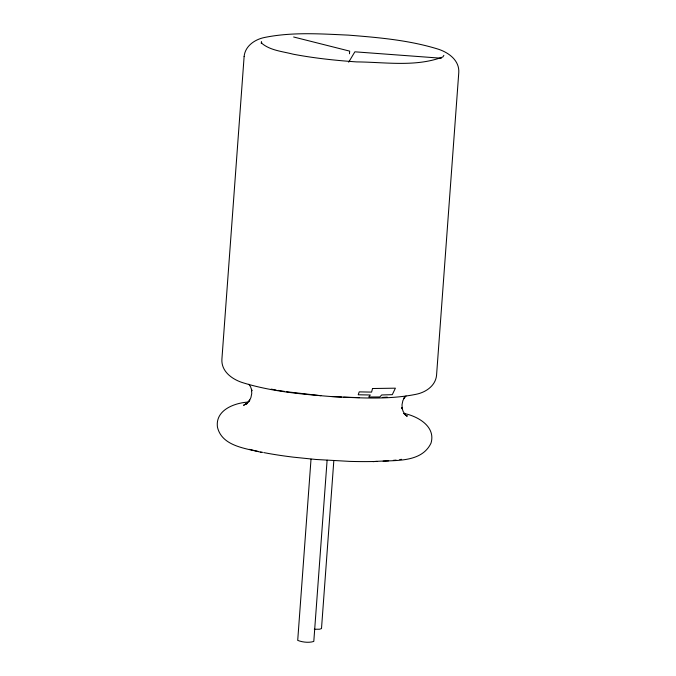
<?xml version="1.0" encoding="UTF-8"?>
<svg xmlns="http://www.w3.org/2000/svg" width="676" height="676" viewBox="0 0 676 676"><rect width="100%" height="100%" fill="white"/><g stroke="black" fill="none" stroke-linecap="round" stroke-linejoin="round"><path stroke-width="1.01" d="M261.274 43.501L261.401 41.735L261.899 43.408C270.544 50.573 282.619 51.435 293.13 54.19C314.087 58.17 335.338 60.434 356.607 61.905C384.94 62.107 415.934 67.287 442.915 56.928L443.862 55.364M311.019 459.156L297.71 640.383C302.502 642.276 308.966 642.977 313.799 641.439L327.108 460.212M349.475 53.784L349.669 51.122L293.637 36.994M333.8 460.964L321.497 628.57L319.554 629.229L314.306 629.246M348.681 62.175L354.875 51.815L441.36 58.229M406.039 395.992L403.961 398.291L404.755 396.956L402.862 400.682L402.009 404.763L402.254 408.929L401.84 407.543L403.158 411.473L405.465 414.92L403.775 413.382L406.834 416.036M247.408 403.42L243.546 405.313L247.027 403.09L249.807 400.023L249.013 401.35L250.897 397.632L251.751 393.542L251.506 389.376L251.92 390.77L250.602 386.833L248.878 384.255M247.272 403.395L245.422 403.952L247.357 403.53M248.624 402.043C234.741 402.778 215.061 409.96 217.461 427.181C221.939 446.211 245.515 448.315 261.19 452.32M399.761 459.57L401.569 459.308M393.347 460.356L396.144 460.094M382.219 397.429L387.289 397.142M372.983 461.674C392.148 459.646 420.945 464.192 431.018 443.126C435.986 426.446 417.7 416.146 403.927 413.433M359.471 397.64L343.653 397.158M331.815 396.508L341.693 397.065M320.88 395.688L286.59 391.742M284.689 391.446L278.013 390.365M271.228 389.139L276.07 390.018M405.532 415.343L407.315 416.044L405.558 415.216M388.675 460.804A91.488 13.047 4.2 0 1 383.115 461.15M377.132 461.404A91.488 13.047 4.2 0 1 349.898 461.395L315.895 459.469L293.511 457.179A91.488 13.047 4.2 0 1 263.868 452.607M262.795 452.388A91.488 13.047 4.2 0 1 260.683 451.965M258.621 451.526A91.488 13.047 4.2 0 1 249.486 449.329M244.129 56.471L221.897 359.269C221.145 371.817 232.84 379.811 243.613 382.954C272.318 391.691 302.476 394.269 332.254 396.643C360.139 397.902 388.565 399.888 416.112 394.285C425.728 392.376 435.555 385.819 436.552 375.298L458.784 72.501C459.536 59.944 447.842 51.959 437.068 48.807C408.363 40.07 378.205 37.493 348.427 35.127C320.542 33.868 292.116 31.873 264.57 37.476C254.953 39.385 245.126 45.943 244.129 56.471M372.527 388.523L371.589 392.105L359.218 391.877L358.229 394.776L370.304 394.995L368.758 396.998L379.794 396.956L381.712 394.961L392.283 394.666L395.401 388.176L372.527 388.523"/></g></svg>
